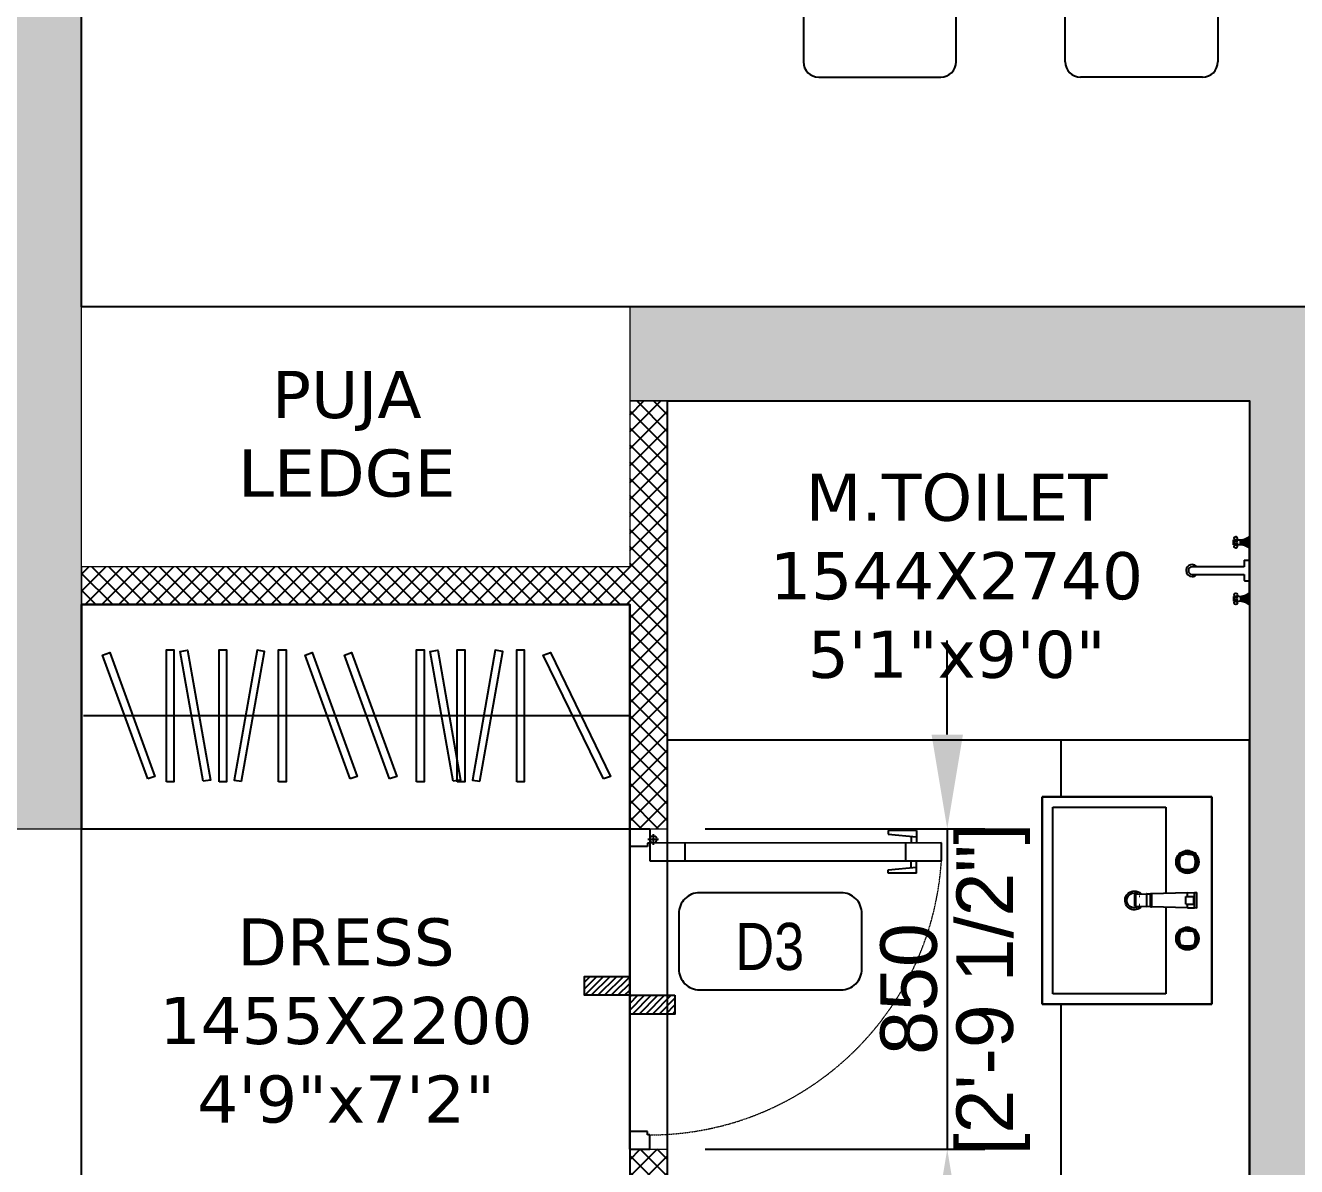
# Model space of a CAD drawing. Header units: millimetres. Extents: x 91566 to 131129, y 141753 to 207061.
# Drawn here: x 117024 to 120398, y 150185 to 153213 of the extents above; entities that cross this region are included whole.
import ezdxf
from ezdxf.enums import TextEntityAlignment as Align

# ---------------------------------------------------------------- set-up
doc = ezdxf.new("R2010")
doc.units = ezdxf.units.MM
doc.linetypes.add('3.5BHK EAST-UN-5$0$DASHED', pattern=[0.75, 0.5, -0.25])
for name, color, linetype in [('A-Dimensions', 4, 'Continuous'), ('A-Door', 11, 'Continuous'), ('A-Door Line', 8, 'Continuous'), ('A-Elevation 10', 8, 'Continuous'), ('A-Fixture', 8, 'Continuous'), ('A-Furniture', 8, 'Continuous'), ('A-Hatch', 252, 'Continuous'), ('A-Room Boundary', 44, 'Continuous'), ('A-Text Main', 44, 'Continuous'), ('A-Window', 4, 'Continuous')]:
    doc.layers.add(name, color=color, linetype=linetype)
doc.layers.add('A-Wall', color=240, linetype='Continuous', lineweight=35)
doc.styles.add('2024-08-29_TOWER-A$0$simplex-0.8', font='simplex.shx', dxfattribs={"width": 0.8})
doc.styles.add('3.5BHK WEST-UN-6$0$grid_text', font='verdana.ttf')
doc.styles.add('ARIAL', font='ARIALN.TTF')
doc.styles.add('S', font='arial.ttf', dxfattribs={"height": 150})
doc.dimstyles.new('DIMSMALL', dxfattribs={"dimtxt": 150, "dimasz": 250, "dimexe": 100, "dimexo": 100, "dimgap": 25, "dimtad": 1, "dimdec": 0, "dimzin": 0, "dimdsep": 46, "dimtxsty": 'S', "dimcen": 0, "dimdle": 100, "dimclrd": 8, "dimclre": 8, "dimclrt": 256, "dimazin": 0, "dimtfac": 1, "dimtdec": 0, "dimtix": 1, "dimtmove": 0, "dimatfit": 3, "dimldrblk": '12_DatumFilled', "dimfxl": 1, "dimtolj": 1, "dimtzin": 0, "dimlwd": -1, "dimlwe": -1, "dimarcsym": 1})

# ---------------------------------------------------------------- blocks, each defined once
blk = doc.blocks.new('A$C81f2a20b')
at = {"layer": 'A-Furniture', "linetype": 'Continuous'}
for p, q in [((290.6, 1087.3), (614.6, 1087.3)), ((1309.4, 1087.3), (985.4, 1087.3)), ((250.1, 800), (250.1, 1046.8)), ((655.1, 1046.8), (655.1, 800)), ((944.9, 1046.8), (944.9, 800)), ((1349.9, 800), (1349.9, 1046.8)), ((0, 0), (0, 800)), ((0, 800), (1600, 800)), ((50, 0), (50, 800)), ((1550, 0), (1550, 800)), ((1600, 800), (1600, 0)), ((0, 614.7), (-267.2, 614.7)), ((1600, 614.7), (1867.2, 614.7)), ((-307.7, 574.2), (-307.7, 250.2)), ((1907.7, 574.2), (1907.7, 250.2)), ((-267.2, 209.7), (0, 209.7)), ((1867.2, 209.7), (1600, 209.7)), ((1600, 0), (0, 0)), ((250.1, 0), (250.1, -246.8)), ((655.1, -246.8), (655.1, 0)), ((944.9, -246.8), (944.9, 0)), ((1349.9, 0), (1349.9, -246.8)), ((290.6, -287.3), (614.6, -287.3)), ((1309.4, -287.3), (985.4, -287.3))]:
    blk.add_line(p, q, dxfattribs=at)
for centre, start, end in [((290.6, 1046.8), 90, 180), ((614.6, 1046.8), 0, 90), ((985.4, 1046.8), 90, 180), ((1309.4, 1046.8), 0, 90), ((-267.2, 574.2), 90, 180), ((1867.2, 574.2), 0, 90), ((-267.2, 250.2), 180, 270), ((1867.2, 250.2), 270, 0), ((290.6, -246.8), 180, 270), ((614.6, -246.8), 270, 0), ((985.4, -246.8), 180, 270), ((1309.4, -246.8), 270, 0)]:
    blk.add_arc(centre, 40.5, start, end, dxfattribs=at)
blk = doc.blocks.new('A$C9b4d8ff6')
at = {"layer": 'A-Door'}
for p, q in [((84.9, 827.1), (37.7, 827.1)), ((37.7, 827.1), (37.8, 53.1)), ((85, 53.1), (84.9, 827.1)), ((4.7, 761.1), (37.7, 761.1)), ((4.7, 761.1), (4.7, 685.5)), ((14.1, 685.5), (21.1, 761.1)), ((19.8, 746.9), (37.7, 746.9)), ((117.9, 761.1), (84.9, 761.1)), ((102.8, 746.9), (84.9, 746.9)), ((108.5, 685.5), (101.5, 761.1)), ((117.9, 761.1), (118, 685.5)), ((84.9, 732.7), (37.7, 732.7)), ((4.7, 685.5), (14.1, 685.5)), ((118, 685.5), (108.5, 685.5)), ((84.9, 147.5), (37.7, 147.5)), ((28.3, 76.7), (28.3, 48.4)), ((0, 0), (0, 53.1)), ((0, 53.1), (37.8, 53.1)), ((14.2, 62.5), (42.5, 62.5)), ((37.8, 53.1), (85, 53.1)), ((37.8, 53.1), (37.8, 47.2)), ((37.8, 47.2), (47.2, 47.2)), ((47.2, 47.2), (47.2, 0)), ((85, 53.1), (85, 53.1)), ((802.8, 47.2), (802.8, 0.1)), ((812.2, 47.2), (802.8, 47.2)), ((850, 53.2), (812.2, 53.1)), ((812.2, 53.1), (812.2, 47.2)), ((850, 0.1), (850, 53.2)), ((47.2, 0), (0, 0)), ((802.8, 0.1), (850, 0.1))]:
    blk.add_line(p, q, dxfattribs=at)
blk.add_circle((28.3, 62.5), 9.44, dxfattribs=at)
at = {"layer": 'A-Door', "linetype": '3.5BHK EAST-UN-5$0$DASHED', "lineweight": 0}
blk.add_arc((35.5, 52), 776.7, 0.0858, 86.3542, dxfattribs=at)
blk = doc.blocks.new('A$Cf00fcc3f')
at = {"layer": 'A-Fixture'}
for p, q in [((0, 0), (0, -450)), ((550, 0), (0, 0)), ((0, -450), (0, 0)), ((0, 0), (550, 0)), ((550, -450), (550, 0)), ((550, 0), (550, -450)), ((144.2, -58.7), (143.6, -64.6)), ((143.6, -64.6), (144.2, -70.5)), ((143.6, -64.6), (144.2, -70.5)), ((145.9, -53), (144.2, -58.7)), ((148.7, -47.8), (145.9, -53)), ((146.8, -64.6), (147.8, -54.3)), ((147.8, -74.9), (146.8, -64.6)), ((149.4, -64.6), (146.8, -64.6)), ((147.8, -54.3), (150.8, -44.3)), ((147.8, -54.3), (150.3, -55.2)), ((150.3, -45.9), (148.7, -47.8)), ((149.4, -64.6), (150.3, -55.2)), ((150.3, -73.9), (149.4, -64.6)), ((150.3, -55.2), (152.9, -46.2)), ((151.6, -42.4), (150.8, -44.3)), ((150.8, -44.3), (152.9, -46.2)), ((151.6, -42.4), (153.6, -41.5)), ((153.7, -44.5), (151.6, -42.4)), ((152.5, -55), (151.6, -64.6)), ((151.6, -64.6), (152.5, -74.2)), ((151.6, -64.6), (152.5, -74.2)), ((155.2, -46), (152.5, -55)), ((155.2, -46), (152.5, -55)), ((153.7, -44.5), (152.9, -46.2)), ((154.1, -55.3), (153.2, -64.6)), ((153.2, -64.6), (154.1, -73.9)), ((153.6, -41.5), (163.5, -38.6)), ((155.5, -43.7), (153.6, -41.5)), ((155.5, -43.7), (153.7, -44.5)), ((156.4, -47.2), (154.1, -55.3)), ((157.1, -39.5), (155.1, -41.1)), ((164.2, -43.3), (155.2, -46)), ((155.5, -43.7), (164.5, -41)), ((164.5, -44.9), (156.4, -47.2)), ((162.3, -36.7), (157.1, -39.5)), ((167.9, -35), (162.3, -36.7)), ((163.5, -38.6), (173.8, -37.6)), ((163.5, -38.6), (164.5, -41)), ((173.8, -42.3), (164.2, -43.3)), ((173.8, -42.3), (164.2, -43.3)), ((164.5, -41), (173.8, -40.1)), ((173.8, -43.9), (164.5, -44.9)), ((173.8, -34.4), (167.9, -35)), ((179.7, -35), (173.8, -34.4)), ((179.7, -35), (173.8, -34.4)), ((173.8, -37.6), (184.1, -38.6)), ((173.8, -37.6), (173.8, -40.1)), ((173.8, -40.1), (183.2, -41)), ((183.4, -43.3), (173.8, -42.3)), ((183.1, -44.9), (173.8, -43.9)), ((185.4, -36.7), (179.7, -35)), ((185.4, -36.7), (179.7, -35)), ((191.2, -47.2), (183.1, -44.9)), ((184.1, -38.6), (183.2, -41)), ((183.2, -41), (192.2, -43.7)), ((183.4, -43.3), (192.4, -46)), ((192.4, -46), (183.4, -43.3)), ((184.1, -38.6), (194.1, -41.5)), ((190.6, -39.5), (185.4, -36.7)), ((190.6, -39.5), (185.4, -36.7)), ((192.5, -41.1), (190.6, -39.5)), ((192.5, -41.1), (190.6, -39.5)), ((191.2, -47.2), (193.5, -55.3)), ((192.2, -43.7), (194.1, -41.5)), ((192.2, -43.7), (193.9, -44.5)), ((192.4, -46), (195.1, -55)), ((194.4, -64.6), (193.5, -55.3)), ((194.4, -64.6), (193.5, -73.9)), ((193.9, -44.5), (196, -42.4)), ((193.9, -44.5), (194.7, -46.2)), ((194.1, -41.5), (196, -42.4)), ((196.9, -44.3), (194.7, -46.2)), ((194.7, -46.2), (197.4, -55.2)), ((195.1, -55), (196, -64.6)), ((196, -64.6), (195.1, -74.2)), ((196, -42.4), (196.9, -44.3)), ((196.9, -44.3), (199.8, -54.3)), ((198.9, -47.8), (197.3, -45.9)), ((198.9, -47.8), (197.3, -45.9)), ((199.8, -54.3), (197.4, -55.2)), ((197.4, -55.2), (198.3, -64.6)), ((198.3, -64.6), (197.4, -73.9)), ((198.3, -64.6), (200.8, -64.6)), ((201.7, -53), (198.9, -47.8)), ((201.7, -53), (198.9, -47.8)), ((199.8, -54.3), (200.8, -64.6)), ((200.8, -64.6), (199.8, -74.9)), ((203.4, -58.7), (201.7, -53)), ((203.4, -58.7), (201.7, -53)), ((203.4, -58.7), (204, -64.6)), ((204, -64.6), (203.4, -58.7)), ((204, -64.6), (203.4, -70.5)), ((204, -64.6), (203.4, -70.5)), ((254.8, -39.2), (296, -39.2)), ((254.8, -39.2), (255, -45.5)), ((255.5, -64.6), (255, -45.5)), ((255, -45.5), (295.9, -45.5)), ((255.5, -64.6), (258.3, -160.2)), ((255.5, -64.6), (265.1, -64.6)), ((265.1, -68.5), (265.1, -47.9)), ((285.7, -47.9), (265.1, -47.9)), ((285.7, -68.5), (285.7, -47.9)), ((285.7, -64.6), (295.3, -64.6)), ((295.3, -64.6), (292.6, -160.2)), ((295.3, -64.6), (295.9, -45.5)), ((295.9, -45.5), (296, -39.2)), ((347.4, -58.7), (346.8, -64.6)), ((346.8, -64.6), (347.4, -70.5)), ((346.8, -64.6), (347.4, -70.5)), ((349.1, -53), (347.4, -58.7)), ((351.9, -47.8), (349.1, -53)), ((350, -64.6), (351, -54.3)), ((351, -74.9), (350, -64.6)), ((352.6, -64.6), (350, -64.6)), ((351, -54.3), (354, -44.3)), ((351, -54.3), (353.5, -55.2)), ((353.5, -45.9), (351.9, -47.8)), ((352.6, -64.6), (353.5, -55.2)), ((353.5, -73.9), (352.6, -64.6)), ((353.5, -55.2), (356.1, -46.2)), ((354.8, -42.4), (354, -44.3)), ((354, -44.3), (356.1, -46.2)), ((354.8, -42.4), (356.8, -41.5)), ((356.9, -44.5), (354.8, -42.4)), ((355.7, -55), (354.8, -64.6)), ((354.8, -64.6), (355.7, -74.2)), ((354.8, -64.6), (355.7, -74.2)), ((358.4, -46), (355.7, -55)), ((358.4, -46), (355.7, -55)), ((356.9, -44.5), (356.1, -46.2)), ((357.3, -55.3), (356.4, -64.6)), ((356.4, -64.6), (357.3, -73.9)), ((356.8, -41.5), (366.7, -38.6)), ((358.7, -43.7), (356.8, -41.5)), ((358.7, -43.7), (356.9, -44.5)), ((359.6, -47.2), (357.3, -55.3)), ((360.3, -39.5), (358.3, -41.1)), ((367.4, -43.3), (358.4, -46)), ((358.7, -43.7), (367.7, -41)), ((367.7, -44.9), (359.6, -47.2)), ((365.5, -36.7), (360.3, -39.5)), ((371.1, -35), (365.5, -36.7)), ((366.7, -38.6), (377, -37.6)), ((366.7, -38.6), (367.7, -41)), ((377, -42.3), (367.4, -43.3)), ((377, -42.3), (367.4, -43.3)), ((367.7, -41), (377, -40.1)), ((377, -43.9), (367.7, -44.9)), ((377, -34.4), (371.1, -35)), ((382.9, -35), (377, -34.4)), ((382.9, -35), (377, -34.4)), ((377, -37.6), (387.3, -38.6)), ((377, -37.6), (377, -40.1)), ((377, -40.1), (386.4, -41)), ((386.6, -43.3), (377, -42.3)), ((386.3, -44.9), (377, -43.9)), ((388.6, -36.7), (382.9, -35)), ((388.6, -36.7), (382.9, -35)), ((394.4, -47.2), (386.3, -44.9)), ((387.3, -38.6), (386.4, -41)), ((386.4, -41), (395.4, -43.7)), ((386.6, -43.3), (395.6, -46)), ((395.6, -46), (386.6, -43.3)), ((387.3, -38.6), (397.3, -41.5)), ((393.8, -39.5), (388.6, -36.7)), ((393.8, -39.5), (388.6, -36.7)), ((395.7, -41.1), (393.8, -39.5)), ((395.7, -41.1), (393.8, -39.5)), ((394.4, -47.2), (396.7, -55.3)), ((395.4, -43.7), (397.3, -41.5)), ((395.4, -43.7), (397.1, -44.5)), ((395.6, -46), (398.3, -55)), ((397.6, -64.6), (396.7, -55.3)), ((397.6, -64.6), (396.7, -73.9)), ((397.1, -44.5), (399.2, -42.4)), ((397.1, -44.5), (397.9, -46.2)), ((397.3, -41.5), (399.2, -42.4)), ((400.1, -44.3), (397.9, -46.2)), ((397.9, -46.2), (400.6, -55.2)), ((398.3, -55), (399.2, -64.6)), ((399.2, -64.6), (398.3, -74.2)), ((399.2, -42.4), (400.1, -44.3)), ((400.1, -44.3), (403, -54.3)), ((402.1, -47.8), (400.5, -45.9)), ((402.1, -47.8), (400.5, -45.9)), ((403, -54.3), (400.6, -55.2)), ((400.6, -55.2), (401.5, -64.6)), ((401.5, -64.6), (400.6, -73.9)), ((401.5, -64.6), (404, -64.6)), ((404.9, -53), (402.1, -47.8)), ((404.9, -53), (402.1, -47.8)), ((403, -54.3), (404, -64.6)), ((404, -64.6), (403, -74.9)), ((406.6, -58.7), (404.9, -53)), ((406.6, -58.7), (404.9, -53)), ((406.6, -58.7), (407.2, -64.6)), ((406.6, -58.7), (407.2, -64.6)), ((407.2, -64.6), (406.6, -70.5)), ((407.2, -64.6), (406.6, -70.5)), ((144.2, -70.5), (145.9, -76.1)), ((144.2, -70.5), (145.9, -76.1)), ((145.9, -76.1), (148.7, -81.3)), ((145.9, -76.1), (148.7, -81.3)), ((147.8, -74.9), (150.3, -73.9)), ((150.8, -84.8), (147.8, -74.9)), ((148.7, -81.3), (150.3, -83.2)), ((148.7, -81.3), (150.3, -83.2)), ((152.9, -82.9), (150.3, -73.9)), ((150.8, -84.8), (152.9, -82.9)), ((151.6, -86.8), (150.8, -84.8)), ((151.6, -86.8), (153.7, -84.7)), ((151.6, -86.8), (153.6, -87.6)), ((152.5, -74.2), (155.2, -83.2)), ((152.5, -74.2), (155.2, -83.2)), ((152.9, -82.9), (153.7, -84.7)), ((155.5, -85.5), (153.6, -87.6)), ((163.5, -90.6), (153.6, -87.6)), ((153.7, -84.7), (155.5, -85.5)), ((154.1, -73.9), (156.4, -81.9)), ((155.1, -88.1), (157.1, -89.7)), ((155.1, -88.1), (157.1, -89.7)), ((155.2, -83.2), (164.2, -85.9)), ((155.2, -83.2), (164.2, -85.9)), ((164.5, -88.1), (155.5, -85.5)), ((156.4, -81.9), (164.5, -84.3)), ((157.1, -89.7), (162.3, -92.4)), ((157.1, -89.7), (162.3, -92.4)), ((162.3, -92.4), (167.9, -94.2)), ((162.3, -92.4), (167.9, -94.2)), ((163.5, -90.6), (164.5, -88.1)), ((173.8, -91.6), (163.5, -90.6)), ((164.2, -85.9), (173.8, -86.8)), ((164.2, -85.9), (173.8, -86.8)), ((164.5, -84.3), (173.8, -85.2)), ((173.8, -89), (164.5, -88.1)), ((167.9, -94.2), (173.8, -94.7)), ((167.9, -94.2), (173.8, -94.7)), ((173.8, -85.2), (183.1, -84.3)), ((173.8, -86.8), (183.4, -85.9)), ((173.8, -86.8), (183.4, -85.9)), ((183.2, -88.1), (173.8, -89)), ((173.8, -91.6), (173.8, -89)), ((184.1, -90.6), (173.8, -91.6)), ((173.8, -94.7), (179.7, -94.2)), ((173.8, -94.7), (179.7, -94.2)), ((179.7, -94.2), (185.4, -92.4)), ((179.7, -94.2), (185.4, -92.4)), ((183.1, -84.3), (191.2, -81.9)), ((192.2, -85.5), (183.2, -88.1)), ((184.1, -90.6), (183.2, -88.1)), ((183.4, -85.9), (192.4, -83.2)), ((183.4, -85.9), (192.4, -83.2)), ((194.1, -87.6), (184.1, -90.6)), ((185.4, -92.4), (190.6, -89.7)), ((185.4, -92.4), (190.6, -89.7)), ((190.6, -89.7), (192.5, -88.1)), ((190.6, -89.7), (192.5, -88.1)), ((191.2, -81.9), (193.5, -73.9)), ((192.2, -85.5), (193.9, -84.7)), ((192.2, -85.5), (194.1, -87.6)), ((192.4, -83.2), (195.1, -74.2)), ((192.4, -83.2), (195.1, -74.2)), ((193.9, -84.7), (194.7, -82.9)), ((193.9, -84.7), (196, -86.8)), ((196, -86.8), (194.1, -87.6)), ((197.4, -73.9), (194.7, -82.9)), ((196.9, -84.8), (194.7, -82.9)), ((196, -86.8), (196.9, -84.8)), ((199.8, -74.9), (196.9, -84.8)), ((197.3, -83.2), (198.9, -81.3)), ((197.3, -83.2), (198.9, -81.3)), ((199.8, -74.9), (197.4, -73.9)), ((198.9, -81.3), (201.7, -76.1)), ((198.9, -81.3), (201.7, -76.1)), ((201.7, -76.1), (203.4, -70.5)), ((201.7, -76.1), (203.4, -70.5)), ((265.1, -68.5), (285.7, -68.5)), ((347.4, -70.5), (349.1, -76.1)), ((347.4, -70.5), (349.1, -76.1)), ((349.1, -76.1), (351.9, -81.3)), ((349.1, -76.1), (351.9, -81.3)), ((351, -74.9), (353.5, -73.9)), ((354, -84.8), (351, -74.9)), ((351.9, -81.3), (353.5, -83.2)), ((351.9, -81.3), (353.5, -83.2)), ((356.1, -82.9), (353.5, -73.9)), ((354, -84.8), (356.1, -82.9)), ((354.8, -86.8), (354, -84.8)), ((354.8, -86.8), (356.9, -84.7)), ((354.8, -86.8), (356.8, -87.6)), ((355.7, -74.2), (358.4, -83.2)), ((355.7, -74.2), (358.4, -83.2)), ((356.1, -82.9), (356.9, -84.7)), ((358.7, -85.5), (356.8, -87.6)), ((366.7, -90.6), (356.8, -87.6)), ((356.9, -84.7), (358.7, -85.5)), ((357.3, -73.9), (359.6, -81.9)), ((358.3, -88.1), (360.3, -89.7)), ((358.3, -88.1), (360.3, -89.7)), ((358.4, -83.2), (367.4, -85.9)), ((358.4, -83.2), (367.4, -85.9)), ((367.7, -88.1), (358.7, -85.5)), ((359.6, -81.9), (367.7, -84.3)), ((360.3, -89.7), (365.5, -92.4)), ((360.3, -89.7), (365.5, -92.4)), ((365.5, -92.4), (371.1, -94.2)), ((365.5, -92.4), (371.1, -94.2)), ((366.7, -90.6), (367.7, -88.1)), ((377, -91.6), (366.7, -90.6)), ((367.4, -85.9), (377, -86.8)), ((367.4, -85.9), (377, -86.8)), ((367.7, -84.3), (377, -85.2)), ((377, -89), (367.7, -88.1)), ((371.1, -94.2), (377, -94.7)), ((371.1, -94.2), (377, -94.7)), ((377, -85.2), (386.3, -84.3)), ((377, -86.8), (386.6, -85.9)), ((377, -86.8), (386.6, -85.9)), ((386.4, -88.1), (377, -89)), ((377, -91.6), (377, -89)), ((387.3, -90.6), (377, -91.6)), ((377, -94.7), (382.9, -94.2)), ((377, -94.7), (382.9, -94.2)), ((382.9, -94.2), (388.6, -92.4)), ((382.9, -94.2), (388.6, -92.4)), ((386.3, -84.3), (394.4, -81.9)), ((395.4, -85.5), (386.4, -88.1)), ((387.3, -90.6), (386.4, -88.1)), ((386.6, -85.9), (395.6, -83.2)), ((386.6, -85.9), (395.6, -83.2)), ((397.3, -87.6), (387.3, -90.6)), ((388.6, -92.4), (393.8, -89.7)), ((388.6, -92.4), (393.8, -89.7)), ((393.8, -89.7), (395.7, -88.1)), ((393.8, -89.7), (395.7, -88.1)), ((394.4, -81.9), (396.7, -73.9)), ((395.4, -85.5), (397.1, -84.7)), ((395.4, -85.5), (397.3, -87.6)), ((395.6, -83.2), (398.3, -74.2)), ((395.6, -83.2), (398.3, -74.2)), ((397.1, -84.7), (397.9, -82.9)), ((397.1, -84.7), (399.2, -86.8)), ((399.2, -86.8), (397.3, -87.6)), ((400.6, -73.9), (397.9, -82.9)), ((400.1, -84.8), (397.9, -82.9)), ((399.2, -86.8), (400.1, -84.8)), ((403, -74.9), (400.1, -84.8)), ((400.5, -83.2), (402.1, -81.3)), ((400.5, -83.2), (402.1, -81.3)), ((403, -74.9), (400.6, -73.9)), ((402.1, -81.3), (404.9, -76.1)), ((402.1, -81.3), (404.9, -76.1)), ((404.9, -76.1), (406.6, -70.5)), ((404.9, -76.1), (406.6, -70.5)), ((257.2, -122), (27.5, -122)), ((27.5, -122), (27.5, -422)), ((522.5, -122), (293.7, -122)), ((522.5, -422), (522.5, -122)), ((258.3, -162.3), (258.3, -160.2)), ((292.6, -160.2), (258.3, -160.2)), ((258.3, -162.3), (258.6, -171.8)), ((258.3, -162.3), (292.5, -162.3)), ((292.2, -171.8), (292.5, -162.3)), ((292.6, -160.2), (292.5, -162.3)), ((258.6, -171.8), (258.6, -172.7)), ((258.6, -171.8), (292.2, -171.8)), ((259.4, -201.1), (258.6, -172.7)), ((292.2, -172.7), (258.6, -172.7)), ((259.4, -201.1), (259.5, -204.3)), ((259.4, -201.1), (291.4, -201.1)), ((264.3, -192.3), (264.3, -190.8)), ((286.5, -192.3), (286.5, -190.8)), ((291.3, -204.3), (291.4, -201.1)), ((291.4, -201.1), (292.2, -172.7)), ((292.2, -171.8), (292.2, -172.7)), ((259.5, -204.3), (291.3, -204.3)), ((27.5, -422), (522.5, -422)), ((0, -450), (550, -450)), ((550, -450), (0, -450))]:
    blk.add_line(p, q, dxfattribs=at)
for radius, start, end in [(25, 130.6704, 0), (20, 145.6811, 0), (25, 0, 45), (20, 0, 24.0891)]:
    blk.add_arc((275, -205), radius, start, end, dxfattribs=at)
blk = doc.blocks.new('A$Cfbc7273c')
at = {"layer": 'A-Fixture'}
for p, q in [((-41.9, 68.8), (-41.9, 81.3)), ((-41.9, 81.3), (-27.4, 81.2)), ((-27.4, 68.8), (-41.9, 68.8)), ((-23.6, 68.6), (-23.6, 81.3)), ((-22.2, 81.5), (-22.2, 68.5)), ((-20.4, 68.3), (-20.4, 81.7)), ((-18, 82.2), (-18, 67.8)), ((-15.8, 67.3), (-15.8, 82.7)), ((-13.3, 66.5), (-13.3, 83.5)), ((-9.9, 65.2), (-9.9, 84.7)), ((-5.4, 63), (-5.4, 87)), ((0, 90.6), (0, 59.4)), ((0, -90.6), (0, 90.6)), ((-13.5, 10), (-152, 10)), ((-13.5, 26), (-13.5, 10)), ((0, 27), (-12.5, 27)), ((0, -27), (0, 27)), ((-152, -10), (-13.5, -10)), ((-13.5, -10), (-13.5, -26)), ((-12.5, -27), (0, -27)), ((-15.8, -67.3), (-15.8, -82.7)), ((-13.3, -66.5), (-13.3, -83.5)), ((-9.9, -65.2), (-9.9, -84.7)), ((-5.4, -63), (-5.4, -87)), ((0, -90.6), (0, -59.4)), ((-41.9, -68.8), (-41.9, -81.3)), ((-27.4, -68.8), (-41.9, -68.8)), ((-41.9, -81.3), (-27.4, -81.2)), ((-23.6, -68.6), (-23.6, -81.3)), ((-22.2, -81.5), (-22.2, -68.5)), ((-20.4, -68.3), (-20.4, -81.7)), ((-18, -82.2), (-18, -67.8))]:
    blk.add_line(p, q, dxfattribs=at)
for centre, radius in [((-36, 85.7), 4.41), ((-36, 64.3), 4.41), ((-36, 74.8), 3.69), ((-36, -64.3), 4.41), ((-36, -85.7), 4.41), ((-36, -74.8), 3.69)]:
    blk.add_circle(centre, radius, dxfattribs=at)
for centre, radius, start, end in [((-27.2, 125.4), 44.2, 269.7849, 308.0362), ((-27.4, 24.1), 44.7, 52.1791, 90), ((-152, 0), 16, 90, 180.0001), ((-152, 0), 16, 180.0001, 270), ((-152, 0), 10, 90, 270), ((-152, 0), 16, 38.6822, 90), ((-12.5, 26), 0.999, 89.9998, 180.1995), ((-152, 0), 16, 270, 321.3178), ((-12.5, -26), 1, 180, 269.8008), ((-27.4, -24.1), 44.7, 270, 307.8209), ((-27.2, -125.4), 44.2, 51.9638, 90.2151)]:
    blk.add_arc(centre, radius, start, end, dxfattribs=at)
blk = doc.blocks.new('A$Cbd38edc3')
at = {"layer": 'A-Furniture', "linetype": 'Continuous'}
for points in [[(0, 0), (0, -595), (1455, -595), (1455, 0)], [(175.6, -462.9), (55.9, -134), (74.7, -127.2), (194.4, -456)], [(225.1, -470), (225.1, -120), (245.1, -120), (245.1, -470)], [(322.4, -469.1), (261.6, -124.4), (281.3, -120.9), (342.1, -465.6)], [(365.2, -470), (365.2, -120), (385.2, -120), (385.2, -470)], [(424.9, -469.1), (485.7, -124.4), (466, -120.9), (405.2, -465.6)], [(523.1, -470), (523.1, -120), (543.1, -120), (543.1, -470)], [(713.1, -462.9), (593.4, -134), (612.2, -127.2), (731.9, -456)], [(817.8, -462.9), (698.1, -134), (716.9, -127.2), (836.6, -456)], [(889.2, -470), (889.2, -120), (909.2, -120), (909.2, -470)], [(986.5, -469.1), (925.7, -124.4), (945.4, -120.9), (1006.2, -465.6)], [(997.3, -470), (997.3, -120), (1017.3, -120), (1017.3, -470)], [(1057, -469.1), (1117.8, -124.4), (1098.1, -120.9), (1037.3, -465.6)], [(1155.2, -470), (1155.2, -120), (1175.2, -120), (1175.2, -470)], [(1385.2, -462.9), (1225.5, -134), (1244.3, -127.2), (1404, -456)]]:
    blk.add_lwpolyline(points, close=True, dxfattribs=at)
blk.add_lwpolyline([(1455, -295), (5, -295)], dxfattribs=at)
blk = doc.blocks.new('2024-08-29_TOWER-A$0$WNTG')
at = {"layer": 'A-Text Main'}
blk.add_lwpolyline([(-187.8, 246.2), (187.8, 246.2, -0.414214), (242.8, 191.2), (242.8, 43.3, -0.414214), (187.8, -11.7), (-187.8, -11.7, -0.414214), (-242.8, 43.3), (-242.8, 191.2, -0.414214)], format="xyb", close=True, dxfattribs=at)
at = {"layer": 'A-Text Main', "style": '2024-08-29_TOWER-A$0$simplex-0.8', "width": 0.8}
blk.add_attdef('WNTG', text='', height=150, dxfattribs=at).set_placement((-1.6, 43), align=Align.CENTER)
blk = doc.blocks.new('TILE DROP')
at = {"layer": 'A-Door Line'}
h = blk.add_hatch(dxfattribs=at)
h.set_pattern_fill('ANSI31', color=8, scale=0.1)
h.set_pattern_definition([(45, (-18.584744, -6.592634), (-0.008838835, 0.008838835), [])])
h.paths.add_polyline_path([(0, 0.05), (-0.12, 0.05), (-0.12, 0), (0, 0)])
h.paths.add_polyline_path([(0.12, -0.05), (0.12, 0), (0, 0), (0, -0.05)])
at = {"layer": 'A-Door Line', "color": 8}
for points in [[(-0.12, 0), (-0.12, 0.05), (0, 0.05), (0, 0)], [(0, -0.05), (0, 0), (0.12, 0), (0.12, -0.05)]]:
    blk.add_lwpolyline(points, close=True, dxfattribs=at)
blk = doc.blocks.new('Unit-6')
at = {"layer": 'A-Door Line'}
blk.add_line((18532.7, 2766.7), (18532.7, 3616.7), dxfattribs=at)
at = {"layer": 'A-Fixture', "linetype": 'Continuous'}
blk.add_lwpolyline([(20177.2, 3851.7), (18632.7, 3851.7)], dxfattribs=at)
at = {"layer": 'A-Fixture'}
blk.add_lwpolyline([(19677.2, 3151.7), (19677.2, 2011.7), (20177.2, 2011.7), (20177.2, 3851.7), (19677.2, 3851.7), (19677.2, 3701.7)], dxfattribs=at)
at = {"layer": 'A-Furniture', "linetype": 'Continuous'}
blk.add_lwpolyline([(18532.7, 5001.7), (17077.7, 5001.7)], dxfattribs=at)
at = {"layer": 'A-Room Boundary', "linetype": 'Continuous'}
for points in [[(17077.7, 10721.6), (22017.7, 10721.6), (22017.7, 5001.7), (17077.7, 5001.7)], [(18632.7, 4751.7), (20177.2, 4751.7), (20177.2, 2011.7), (18632.7, 2011.7)], [(17077.7, 4211.7), (18532.7, 4211.7), (18532.7, 2011.7), (17077.7, 2011.7)]]:
    blk.add_lwpolyline(points, close=True, dxfattribs=at)
at = {"layer": 'A-Wall', "lineweight": 0}
for points in [[(17077.7, 3616.7), (17077.7, 5871.5), (16877.7, 5871.5), (16877.6, 3616.7)], [(20427.7, 2011.7), (20427.7, 5001.7), (18532.7, 5001.7), (18532.7, 4751.7), (20177.2, 4751.7), (20177.2, 2011.7), (19442.7, 2011.7), (19442.7, 1761.7), (20927.7, 1761.7), (20927.7, 2011.7)], [(18532.7, 2011.7), (18532.7, 2766.7), (18632.7, 2766.7), (18632.7, 2011.7)]]:
    blk.add_lwpolyline(points, close=True, dxfattribs=at)
at = {"layer": 'A-Door', "linetype": 'Continuous', "rotation": 270}
blk.add_blockref('A$C9b4d8ff6', (18532.7, 3616.7), dxfattribs=at)
at = {"layer": 'A-Door Line', "color": 8, "xscale": 1000.000000000004, "yscale": 1000.000000000004, "zscale": 1000.000000000004, "rotation": 180}
blk.add_blockref('TILE DROP', (18532.7, 3175.1), dxfattribs=at)
at = {"layer": 'A-Fixture', "linetype": 'Continuous'}
blk.add_blockref('A$Cfbc7273c', (20177.2, 4301.7), dxfattribs=at)
at = {"layer": 'A-Fixture', "linetype": 'Continuous', "xscale": -1, "rotation": 270}
blk.add_blockref('A$Cf00fcc3f', (20077.2, 3151.7), dxfattribs=at)
at = {"layer": 'A-Furniture', "linetype": 'Continuous'}
for name, p in [('A$C81f2a20b', (18743.6, 5898.2)), ('A$Cbd38edc3', (17077.7, 4211.7))]:
    blk.add_blockref(name, p, dxfattribs=at)
at = {"layer": 'A-Window'}
ref = blk.add_blockref('2024-08-29_TOWER-A$0$WNTG', (18905.8, 3435.5), dxfattribs=dict(at, xscale=-1, rotation=180))
ref.add_attrib('WNTG', 'D3', dxfattribs={"layer": 'A-Text Main', "height": 125, "style": 'ARIAL'}).set_placement((18904.2, 3242.1), align=Align.CENTER)
at = {"layer": 'A-Text Main', "insert": (17781.9, 4663.6), "char_height": 125, "attachment_point": 5, "style": '3.5BHK WEST-UN-6$0$grid_text', "bg_fill": 2}
blk.add_mtext_dynamic_manual_height_columns('PUJA LEDGE', width=842.039, gutter_width=487.9, heights=[-338], dxfattribs=at)
at = {"layer": 'A-Text Main', "char_height": 125, "width": 1167.553, "attachment_point": 5, "style": '3.5BHK WEST-UN-6$0$grid_text'}
for s, insert in [('M.TOILET\\P1544X2740\\P5\'1"x9\'0"', (19400.1, 4286.9)), ('DRESS\\P1455X2200\\P4\'9"x7\'2"', (17779.6, 3107))]:
    blk.add_mtext(s, dxfattribs=dict(at, insert=insert))
at = {"layer": 'A-Hatch', "linetype": 'Continuous'}
h = blk.add_hatch(color=256, dxfattribs=at)
h.dxf.hatch_style = 1
h.paths.add_polyline_path([(12127.7, 14831.6), (12127.7, 13681.7), (12377.7, 13681.7), (12377.7, 14581.6), (17077.7, 14581.6), (17077.7, 14831.6)])
h.paths.add_polyline_path([(17077.7, 10921.6), (17077.7, 10721.6), (12377.7, 10721.6), (12377.7, 9871.5), (12127.7, 9871.5), (12127.7, 11881.7), (12377.7, 11881.7), (12377.7, 10921.6)])
h.paths.add_polyline_path([(19895.7, 14831.6), (24149.9, 14831.7), (24149.9, 14581.6), (19895.7, 14581.6)])
h.paths.add_polyline_path([(20097.2, 10921.6), (20097.2, 10721.6), (18277.7, 10721.6), (18277.7, 14581.6), (18277.7, 14831.6), (18477.7, 14831.6), (18477.7, 14581.6), (18477.7, 10921.6)])
h.paths.add_polyline_path([(22017.7, 10721.6), (21097.7, 10721.6), (21097.7, 10921.6), (24652.7, 10921.6), (24652.7, 11571.7), (24902.7, 11571.7), (24902.7, 10671.6), (22267.2, 10671.6), (22017.7, 10671.6)])
h.paths.add_polyline_path([(22017.7, 7221.6), (22017.7, 6971.6), (24652.7, 6971.6), (24652.7, 3686.7), (24007.8, 3686.6), (24007.8, 3586.6), (24652.7, 3586.7), (24652.7, 1761.7), (24902.7, 1761.7), (24902.7, 7221.6)])
h.paths.add_polyline_path([(20427.7, 2011.7), (20427.7, 5001.7), (18532.7, 5001.7), (18532.7, 4751.7), (20177.2, 4751.7), (20177.2, 2011.7), (19442.7, 2011.7), (19442.7, 1761.7), (20927.7, 1761.7), (20927.7, 2011.7)])
h.paths.add_polyline_path([(17077.7, 3616.7), (17077.7, 5871.5), (16877.7, 5871.5), (16877.6, 3616.7)])
h.paths.add_polyline_path([(15877.7, 5871.5), (12127.7, 5871.5), (12127.7, 1761.7), (12981.2, 1761.7), (12981.2, 2011.7), (12377.7, 2011.7), (12377.7, 5671.5), (15877.7, 5671.6)])
h.paths.add_polyline_path([(14872.7, 7491.7), (14872.7, 7291.7), (13287.7, 7291.7), (12127.7, 7291.7), (12127.7, 8371.5), (12377.7, 8371.5), (12377.7, 7491.7)])
h.paths.add_polyline_path([(15722.7, 7291.7), (17077.7, 7291.7), (17077.7, 9721.6), (16877.7, 9721.6), (16877.7, 7491.7), (15722.7, 7491.7)])
h.paths.add_polyline_path([(16201.2, 2009.9), (13731.2, 2011.7), (13731.2, 1761.7), (16201.2, 1761.7)])
h.paths.add_polyline_path([(18692.7, 2011.7), (18692.7, 1761.7), (16951.2, 1761.7), (16951.2, 2011.7)])
h = blk.add_hatch(dxfattribs=at)
h.set_pattern_fill('ANSI37', color=256, scale=10)
h.set_pattern_definition([(45, (12127.73, 14831.59), (-22.45064, 22.45064), []), (135, (12127.73, 14831.59), (-22.45064, -22.45064), [])])
h.paths.add_polyline_path([(20097.2, 12672.3), (19997.2, 12672.3), (19997.2, 14581.6), (20097.2, 14581.6)])
h.paths.add_polyline_path([(19847.7, 13802.3), (19997.2, 13802.3), (19997.2, 13601.6), (19847.7, 13601.6)])
h.paths.add_polyline_path([(19097.7, 13601.6), (18477.7, 13601.6), (18477.7, 13802.3), (19097.5, 13802.3)])
h.paths.add_polyline_path([(20097.2, 10921.6), (19997.2, 10921.6), (19997.2, 11821.6), (20097.2, 11821.6)])
h.paths.add_polyline_path([(22267.7, 7221.6), (22267.7, 7671.6), (22017.7, 7671.6), (22017.7, 7221.6)])
h.paths.add_polyline_path([(23017.3, 7621.6), (23017.3, 7221.6), (23117.3, 7221.6), (23117.3, 7621.6)])
h.paths.add_polyline_path([(15777.2, 7291.7), (15877.7, 7291.7), (15877.7, 5871.5), (15777.2, 5871.5)])
h.paths.add_polyline_path([(13237.8, 5871.5), (13237.8, 6541.7), (13037.7, 6541.7), (13037.7, 5871.5)])
h.paths.add_polyline_path([(17077.7, 4211.7), (18532.7, 4211.7), (18532.7, 3616.7), (18632.7, 3616.7), (18632.7, 4751.7), (18532.7, 4751.7), (18532.7, 4311.7), (17077.7, 4311.7)])
h.paths.add_polyline_path([(18532.7, 2011.7), (18532.7, 2766.7), (18632.7, 2766.7), (18632.7, 2011.7)])
h.paths.add_polyline_path([(21927.7, 3686.7), (21927.7, 3586.7), (23007.8, 3586.6), (23007.8, 3686.6)])
h.paths.add_polyline_path([(20427.7, 3586.7), (20927.7, 3586.7), (20927.7, 3686.7), (20427.7, 3686.7)])
at = {"layer": 'A-Wall', "lineweight": 0}
blk.add_lwpolyline([(17077.7, 4211.7), (18532.7, 4211.7), (18532.7, 3616.7), (18632.7, 3616.7), (18632.7, 4751.7), (18532.7, 4751.7), (18532.7, 4311.7), (17077.7, 4311.7)], close=True, dxfattribs=at)
blk = doc.blocks.new('*D205')
at = {"layer": 'A-Dimensions', "color": 8, "transparency": 16777216}
for p, q in [((119470.8, 151331.4), (119470.8, 151581.4)), ((118828.2, 151081.4), (119570.8, 151081.4)), ((119470.8, 151081.4), (119470.8, 150231.4)), ((118828.2, 150231.4), (119570.8, 150231.4)), ((119470.8, 149981.4), (119470.8, 149731.4))]:
    blk.add_line(p, q, dxfattribs=at)
for points in [[(119429.1, 151331.4), (119512.5, 151331.4), (119470.8, 151081.4)], [(119429.1, 149981.4), (119512.5, 149981.4), (119470.8, 150231.4)]]:
    blk.add_solid(points, dxfattribs=at)
at = {"layer": 'Defpoints', "color": 0, "transparency": 16777216}
for p in [(118728.2, 151081.4), (118728.2, 150231.4), (119470.8, 150231.4)]:
    blk.add_point(p, dxfattribs=at)
at = {"layer": 'A-Dimensions', "lineweight": 30, "transparency": 16777216, "char_height": 150, "attachment_point": 5, "rotation": 90, "style": 'S'}
for s, insert in [('\\A1;[2\'-9 1/2"]', (119592.9, 150656.4)), ('\\A1;850', (119369.2, 150656.4))]:
    blk.add_mtext(s, dxfattribs=dict(at, insert=insert))
blk = doc.blocks.new('12_DatumFilled')
at = {"color": 8, "linetype": 'ByBlock'}
blk.add_solid([(0, 0.577), (-1, 0), (0, -0.577)], dxfattribs=at)

msp = doc.modelspace()

# ---------------------------------------------------------------- block references
at = {"layer": 'A-Elevation 10', "linetype": 'Continuous'}
msp.add_blockref('Unit-6', (100095.5, 147464.8), dxfattribs=at)

# ---------------------------------------------------------------- next in the draw order: dimensions: what is measured, and where the dimension line sits
at = {"layer": 'A-Dimensions', "lineweight": 30}
dim = msp.add_linear_dim(base=(119470.8, 150231.4), p1=(118728.2, 151081.4), p2=(118728.2, 150231.4), angle=90, dimstyle='DIMSMALL', override={"dimpost": '\\X'}, dxfattribs=at)
dim.commit()
dim.dimension.update_dxf_attribs({"geometry": '*D205', "text_midpoint": (119470.8, 150656.4)})

doc.saveas('drawing.dxf')
